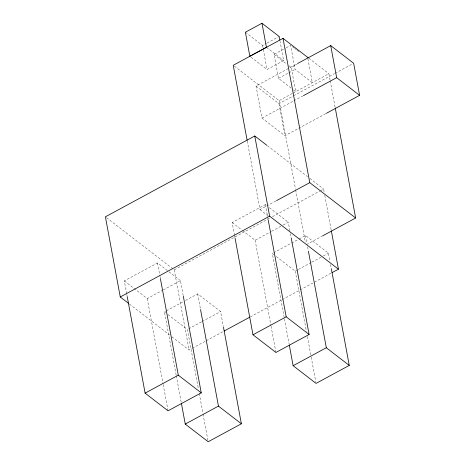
<?xml version="1.0" encoding="UTF-8"?>
<svg xmlns="http://www.w3.org/2000/svg" width="465" height="465" viewBox="0 0 465 465"><rect width="100%" height="100%" fill="white"/><g stroke="black" fill="none" stroke-linecap="round" stroke-linejoin="round"><path stroke-width="0.35" stroke-dasharray="2.33 1.74" d="M245.386 32.23L262.591 45.483L266.422 43.414M267.061 43.071L279.186 36.508M291.137 88.094L278.518 78.376L274.059 54.324L285.551 48.11M286.19 47.761L290.654 45.343L295.112 69.395L312.317 82.654L307.859 58.602M250.99 57.166L267.05 69.535L283.644 60.555L280.104 41.461M325.767 113.652L284.917 135.757L261.975 118.081L256.035 86.013L296.885 63.908M288.974 65.815L291.264 67.582L297.013 64.472M278.518 78.376L288.091 73.191M288.73 72.848L295.112 69.395M234.377 66.175L279.11 100.643L292.514 93.389M293.153 93.047L328.895 73.703L330.086 80.131M256.035 86.013L278.971 103.689L293.014 96.092M293.653 95.744L334.504 73.644M335.143 73.296L352.377 63.972M261.975 118.081L293.252 101.155M293.892 100.812L302.825 95.976M126.678 293.694L124.306 280.906L157.495 262.952L168.394 271.345M234.546 235.331L232.18 222.543L265.37 204.588L266.515 205.472M247.264 141.011L259.976 209.593L275.931 200.956M106.549 217.696L174.224 269.834L269.967 218.033M272.519 216.649L319.751 191.098M320.391 190.749L323.582 189.023L324.239 192.574M124.306 280.906L147.248 298.582L162.564 290.294M163.203 289.951L180.437 280.628L183.204 295.542M242.503 230.501L255.116 240.219L271.078 231.587M271.711 231.239L282.563 225.368M283.202 225.025L288.306 222.264L289.887 230.785M176.165 375.063L164.453 311.841L165.726 311.149M166.365 310.806L182.96 301.826M185.512 300.442L197.642 293.88L220.584 311.556L223.345 326.476M273.6 252.786L298.489 239.318M299.129 238.969L305.511 235.517L328.453 253.193L330.034 261.719M306.493 244.596L321.815 236.307M188.668 328.825L201.432 321.92M202.072 321.571L220.584 311.556M276.338 256.57L295.263 271.153L297.815 269.77M298.454 269.427L311.219 262.516M311.858 262.173L322.71 256.302M323.349 255.953L328.453 253.193M171.876 336.747L189.081 350.005L191.632 348.622M192.272 348.279L205.675 341.025M206.315 340.676L222.909 331.702M250.356 316.851L281.633 299.925M282.272 299.582L331.417 272.99M308.824 58.235L328.895 73.703M292.375 46.669L294.095 47.994M294.671 48.436L296.391 49.761M296.966 50.203L299.257 51.975M266.439 47.302L283.644 60.555M274.059 54.324L286.678 64.048M293.427 89.861L295.723 91.628L291.264 67.582M267.381 145.719L307.528 176.654M309.818 178.421L323.582 189.023M269.386 207.681L288.306 222.264M259.976 209.593L268.003 215.777M232.18 222.543L241.928 230.059M274.042 254.803L272.321 253.477L284.301 318.118M168.969 271.787L180.437 280.628M164.453 311.841L165.598 312.724M167.894 314.491L187.389 329.516L198.45 389.182M129.439 304.046L169.58 334.98M330.22 80.846L335.12 107.281M324.768 195.41L331.208 230.175M330.557 264.562L331.347 268.822M305.511 235.517L306.964 243.335M307.621 246.886L308.278 250.437M279.11 100.643L295.531 189.22M295.659 189.935L305.325 242.085M278.971 103.689L284.917 135.757M262.591 45.483L267.05 69.535M290.416 233.628L291.073 237.179M295.263 271.153L306.452 331.533M307.377 336.503L311.062 356.393M311.19 357.103L315.799 381.963M265.37 204.588L267.741 217.37M267.869 218.085L268.136 219.503M284.435 318.827L289.172 344.402M255.116 240.219L270.915 325.459M271.048 326.168L275.919 352.453M234.68 236.04L234.941 237.464M197.642 293.88L200.537 309.51M199.241 393.448L202.926 413.339M203.06 414.048L207.931 440.332M174.224 269.834L189.081 350.005M157.495 262.952L159.867 275.733M160.001 276.448L160.262 277.867M176.299 375.772L181.304 402.766M147.248 298.582L163.046 383.823M163.174 384.538L168.045 410.816M126.806 294.403L127.073 295.827"/><path stroke-width="0.7" d="M261.981 23.25L245.386 32.23L249.845 56.277L266.439 47.302L261.981 23.25L279.186 36.508L279.843 40.042M308.254 57.794L283.016 38.351L233.232 65.292L247.136 140.296M297.524 63.566L330.714 45.605L353.656 63.281L359.596 95.348L326.407 113.309M303.465 95.633L336.654 77.672L359.596 95.348M266.805 145.278L254.762 135.995L105.404 216.812L120.261 296.978L128.288 303.163M276.57 200.613L309.76 182.652L355.644 218.004L322.448 235.964M120.261 296.978L269.624 216.167L338.439 269.194L332.057 272.647M224.188 331.01L249.717 317.194M145.109 393.14L178.298 375.185L201.24 392.861L168.045 410.816L145.109 393.14L127.201 296.536M252.977 334.777L286.173 316.822L309.109 334.498L275.919 352.453L252.977 334.777L235.075 238.173M185.25 424.074L218.445 406.114L241.381 423.789L208.192 441.75L185.25 424.074L181.431 403.475M293.124 365.711L326.314 347.75L349.256 365.426L316.06 383.387L293.124 365.711L289.306 345.111M330.714 45.605L336.654 77.672M335.253 107.996L355.644 218.004M331.342 230.884L338.439 269.194M331.347 268.822L349.256 365.426M283.016 38.351L309.76 182.652M308.411 251.147L326.314 347.75M291.206 237.888L309.109 334.498M254.762 135.995L269.624 216.167M268.264 220.212L286.173 316.822M223.479 327.186L241.381 423.789M200.537 309.51L218.445 406.114M183.332 296.252L201.24 392.861M160.396 278.576L178.298 375.185"/></g></svg>
